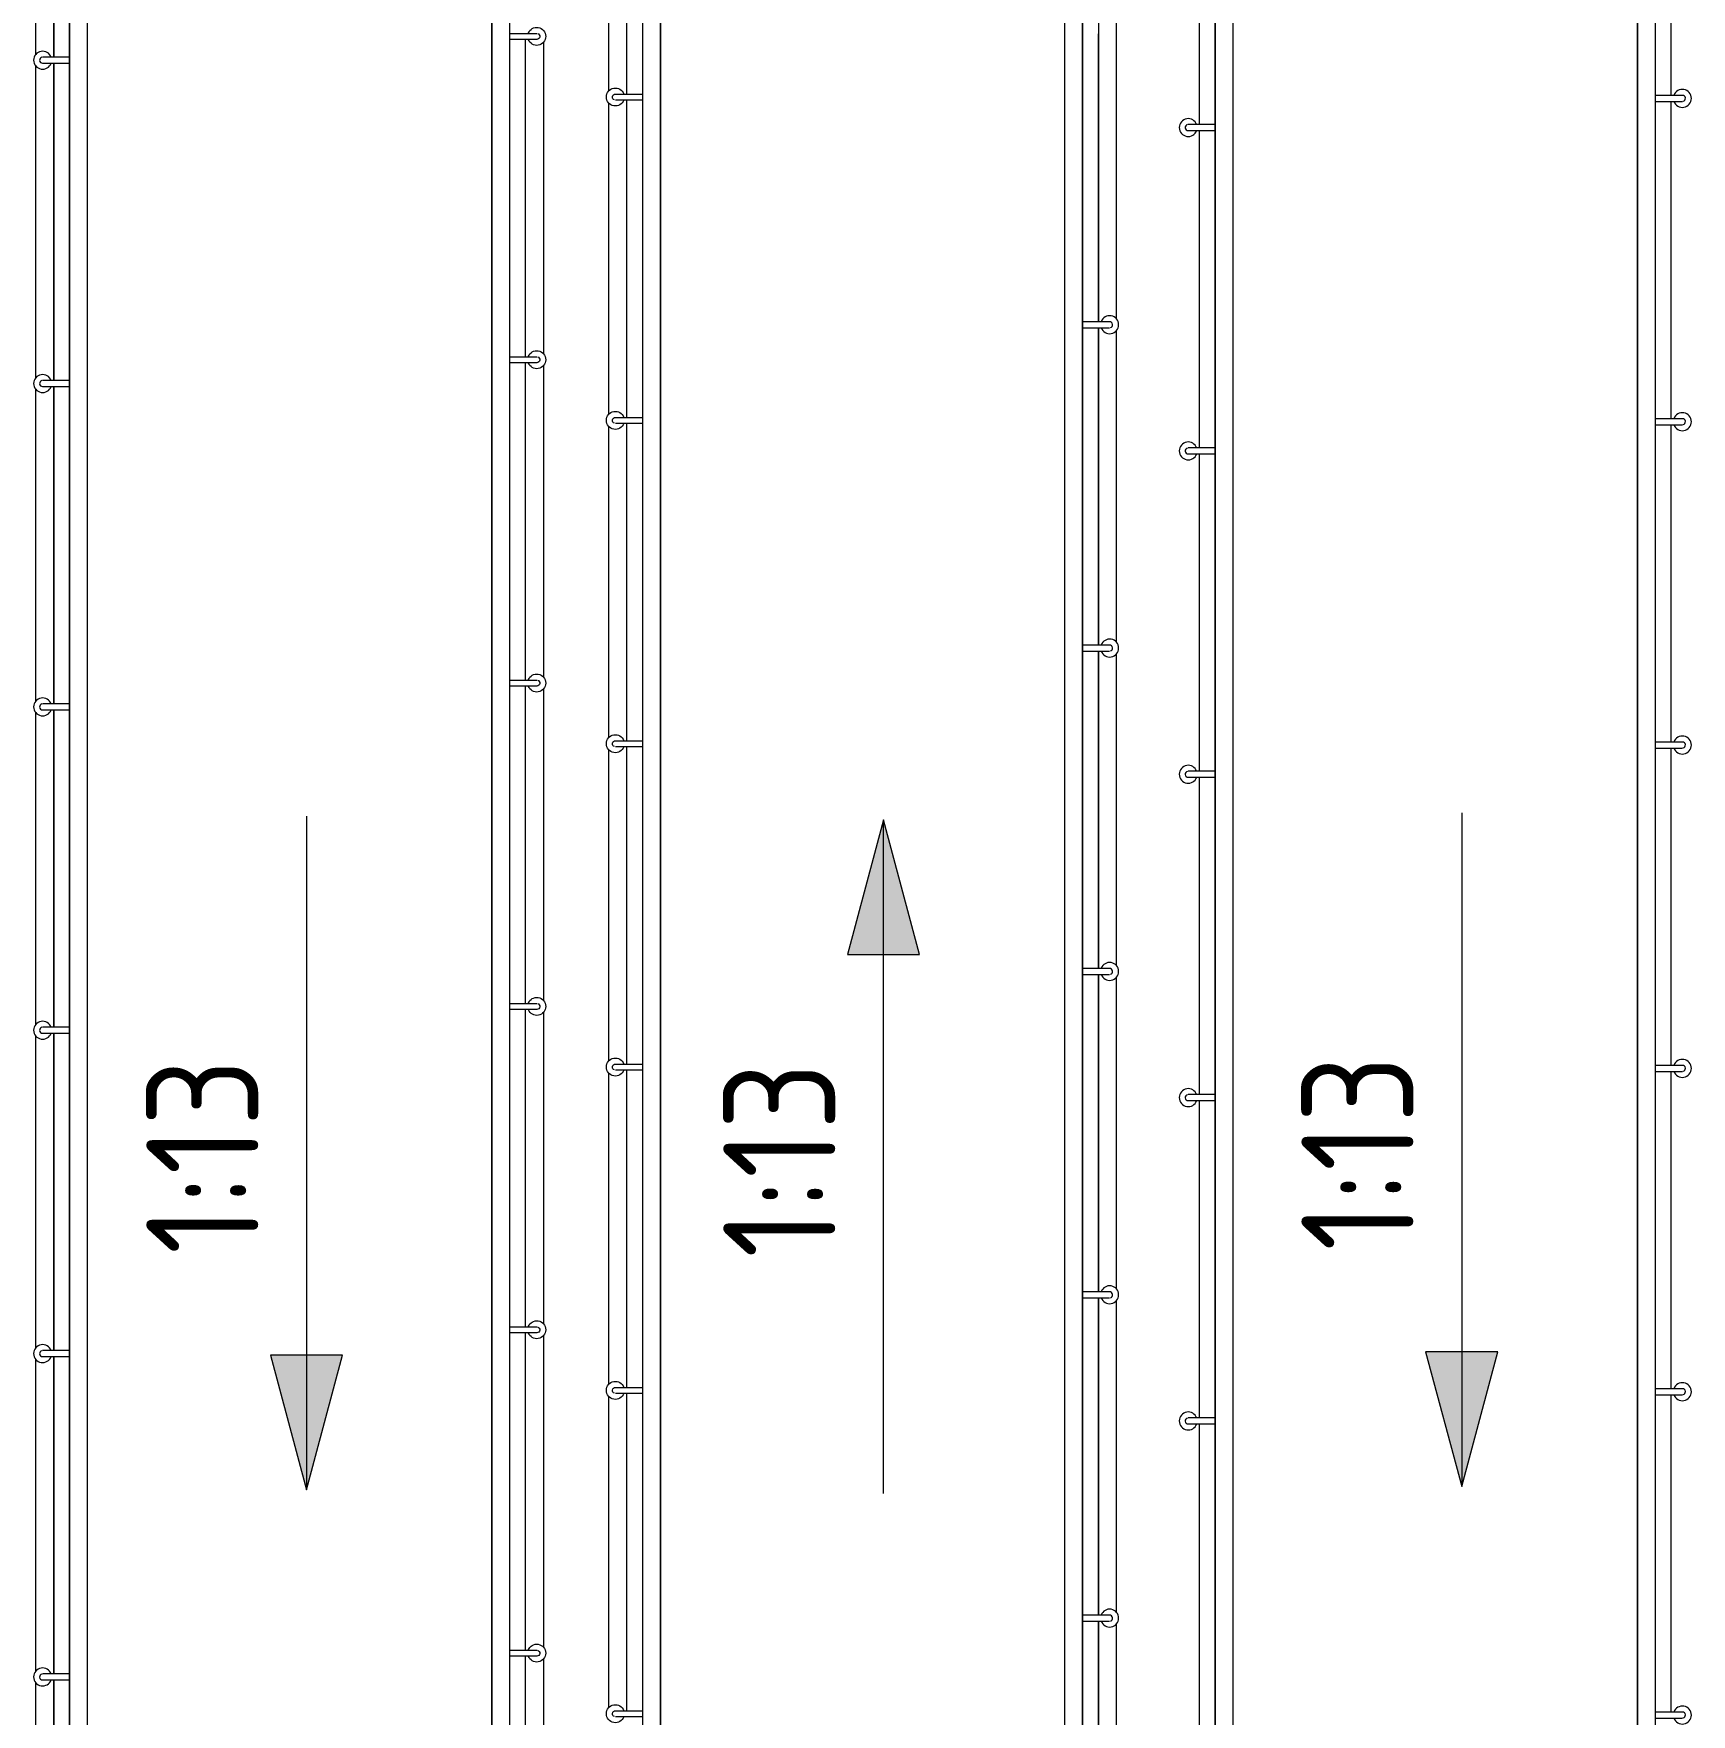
# Model space of a CAD drawing. Header units: millimetres. Extents: x -515342 to 330399, y -224905 to 507333.
# Drawn here: x -271763 to -268073, y -34027 to -30284 of the extents above; entities that cross this region are included whole.
import ezdxf

# ---------------------------------------------------------------- set-up
doc = ezdxf.new("R2010")
doc.units = ezdxf.units.MM
doc.layers.get('0').update_dxf_attribs({"lineweight": 0})
for name, color, linetype, lineweight in [('Ограждение', 7, 'Continuous', 0), ('Пандусы', 7, 'Continuous', 0), ('Размеры', 7, 'Continuous', 0), ('Стены внутренние', 7, 'Continuous', 0)]:
    doc.layers.add(name, color=color, linetype=linetype, lineweight=lineweight)
doc.styles.add('GOST Common_1', font='', dxfattribs={"width": 0.9, "height": 250})
doc.styles.get('GOST Common_1').set_extended_font_data('GOST Common')

# ---------------------------------------------------------------- blocks, each defined once
blk = doc.blocks.new('Ограждение - АР_Ограждение_Балясина_D40 доп поручень 700-9726300-О_АР_П_1_0_000_План 1 этажа')
at = {"layer": 'Ограждение'}
for p, q in [((-26.7, 6.7), (-60, 6.7)), ((-60, -6.7), (-26.7, -6.7)), ((-26.7, -6.7), (-20, -6.7))]:
    blk.add_line(p, q, dxfattribs=at)
at = {"layer": 'Ограждение', "flags": 128}
for points in [[(0, 6.7), (0, 6.7), (-0.1, 6.7), (-0.2, 6.7), (-0.3, 6.7), (-0.5, 6.7), (-0.8, 6.7), (-1, 6.7), (-1.4, 6.7), (-1.7, 6.7), (-2.1, 6.7), (-2.5, 6.7), (-3, 6.7), (-3.5, 6.7), (-4.1, 6.7), (-4.7, 6.7), (-5.3, 6.7), (-5.9, 6.7), (-6.6, 6.7), (-7.3, 6.7), (-8.1, 6.7), (-8.9, 6.7), (-9.7, 6.7), (-10.5, 6.7), (-11.4, 6.7), (-12.3, 6.7), (-13.2, 6.7), (-14.1, 6.7), (-15, 6.7), (-16, 6.7), (-17, 6.7), (-18, 6.7), (-19, 6.7), (-20, 6.7), (-21.1, 6.7), (-22.1, 6.7), (-23.2, 6.7), (-24.2, 6.7), (-25.3, 6.7), (-26.4, 6.7), (-26.7, 6.7)], [(-26.7, -6.7), (-25.6, -6.7), (-24.5, -6.7), (-23.5, -6.7), (-22.4, -6.7), (-21.4, -6.7), (-20.3, -6.7), (-19.3, -6.7), (-18.3, -6.7), (-17.3, -6.7), (-16.3, -6.7), (-15.3, -6.7), (-14.4, -6.7), (-13.4, -6.7), (-12.5, -6.7), (-11.6, -6.7), (-10.7, -6.7), (-9.9, -6.7), (-9.1, -6.7), (-8.3, -6.7), (-7.5, -6.7), (-6.8, -6.7), (-6.1, -6.7), (-5.5, -6.7), (-4.8, -6.7), (-4.2, -6.7), (-3.7, -6.7), (-3.1, -6.7), (-2.7, -6.7), (-2.2, -6.7), (-1.8, -6.7), (-1.4, -6.7), (-1.1, -6.7), (-0.8, -6.7), (-0.6, -6.7), (-0.4, -6.7), (-0.2, -6.7), (-0.1, -6.7), (0, -6.7), (0, -6.7)]]:
    blk.add_lwpolyline(points, dxfattribs=at)
at = {"layer": 'Ограждение'}
for radius, start, end in [(20, 360, 160.3657), (6.67, 90, 105), (6.67, 285, 90), (20, 199.6343, 360)]:
    blk.add_arc((0, 0), radius, start, end, dxfattribs=at)
blk = doc.blocks.new('Ограждение - АР_Ограждение_Балясина_D40 доп поручень 700-V61-О_АР_П_1_0_000_План 1 этажа')
at = {"layer": 'Ограждение'}
for p, q in [((-26.7, 6.7), (-60, 6.7)), ((-60, -6.7), (-26.7, -6.7)), ((-26.7, -6.7), (-20, -6.7))]:
    blk.add_line(p, q, dxfattribs=at)
at = {"layer": 'Ограждение', "flags": 128}
for points in [[(0, 6.7), (0, 6.7), (-0.1, 6.7), (-0.2, 6.7), (-0.3, 6.7), (-0.5, 6.7), (-0.8, 6.7), (-1, 6.7), (-1.4, 6.7), (-1.7, 6.7), (-2.1, 6.7), (-2.5, 6.7), (-3, 6.7), (-3.5, 6.7), (-4.1, 6.7), (-4.7, 6.7), (-5.3, 6.7), (-5.9, 6.7), (-6.6, 6.7), (-7.3, 6.7), (-8.1, 6.7), (-8.9, 6.7), (-9.7, 6.7), (-10.5, 6.7), (-11.4, 6.7), (-12.3, 6.7), (-13.2, 6.7), (-14.1, 6.7), (-15, 6.7), (-16, 6.7), (-17, 6.7), (-18, 6.7), (-19, 6.7), (-20, 6.7), (-21.1, 6.7), (-22.1, 6.7), (-23.2, 6.7), (-24.2, 6.7), (-25.3, 6.7), (-26.4, 6.7), (-26.7, 6.7)], [(-26.7, -6.7), (-25.6, -6.7), (-24.5, -6.7), (-23.5, -6.7), (-22.4, -6.7), (-21.4, -6.7), (-20.3, -6.7), (-19.3, -6.7), (-18.3, -6.7), (-17.3, -6.7), (-16.3, -6.7), (-15.3, -6.7), (-14.4, -6.7), (-13.4, -6.7), (-12.5, -6.7), (-11.6, -6.7), (-10.7, -6.7), (-9.9, -6.7), (-9.1, -6.7), (-8.3, -6.7), (-7.5, -6.7), (-6.8, -6.7), (-6.1, -6.7), (-5.5, -6.7), (-4.8, -6.7), (-4.2, -6.7), (-3.7, -6.7), (-3.1, -6.7), (-2.7, -6.7), (-2.2, -6.7), (-1.8, -6.7), (-1.4, -6.7), (-1.1, -6.7), (-0.8, -6.7), (-0.6, -6.7), (-0.4, -6.7), (-0.2, -6.7), (-0.1, -6.7), (0, -6.7), (0, -6.7)]]:
    blk.add_lwpolyline(points, dxfattribs=at)
at = {"layer": 'Ограждение'}
for radius, start, end in [(20, 360, 158.6658), (6.67, 90, 105), (6.67, 285, 90), (20, 199.6343, 360)]:
    blk.add_arc((0, 0), radius, start, end, dxfattribs=at)
blk = doc.blocks.new('Ограждение - Ограждение-9721694-О_АР_П_1_0_000_План 1 этажа')
at = {"extrusion": (0, 0, -1), "zscale": -1, "rotation": 180}
for name, p in [('Ограждение - АР_Ограждение_Балясина_D40 доп поручень 700-9726300-О_АР_П_1_0_000_План 1 этажа', (-104110, 5307.9)), ('Ограждение - АР_Ограждение_Балясина_D40 доп поручень 700-9726300-О_АР_П_1_0_000_План 1 этажа', (-104110, 4587.9)), ('Ограждение - АР_Ограждение_Балясина_D40 доп поручень 700-9726300-О_АР_П_1_0_000_План 1 этажа', (-104110, 3867.9)), ('Ограждение - АР_Ограждение_Балясина_D40 доп поручень 700-V61-О_АР_П_1_0_000_План 1 этажа', (-104110, 3147.9)), ('Ограждение - АР_Ограждение_Балясина_D40 доп поручень 700-9726300-О_АР_П_1_0_000_План 1 этажа', (-104110, 2427.9)), ('Ограждение - АР_Ограждение_Балясина_D40 доп поручень 700-9726300-О_АР_П_1_0_000_План 1 этажа', (-104110, 1707.9))]:
    blk.add_blockref(name, p, dxfattribs=at)
at = {"extrusion": (0, 0, -1), "zscale": -1}
for p in [(-104285, 5172.9), (-104285, 4452.9), (-104285, 3732.9), (-104285, 3012.9), (-104285, 2292.9), (-104285, 1572.9)]:
    blk.add_blockref('Ограждение - АР_Ограждение_Балясина_D40 доп поручень 700-9726300-О_АР_П_1_0_000_План 1 этажа', p, dxfattribs=at)
blk = doc.blocks.new('Ограждение - Ограждение-9721698-О_АР_П_1_0_000_План 1 этажа')
at = {"rotation": 180}
for p in [(103010, 5254.9), (105560, 5104.9), (103010, 4534.9), (105560, 4384.9), (103010, 3814.9), (105560, 3664.9), (103010, 3094.9), (105560, 2944.9), (103010, 2374.9), (105560, 2224.9), (103010, 1654.9)]:
    blk.add_blockref('Ограждение - АР_Ограждение_Балясина_D40 доп поручень 700-9726300-О_АР_П_1_0_000_План 1 этажа', p, dxfattribs=at)
for p in [(105385, 4665.8), (105385, 3945.8), (105385, 3225.8), (105385, 2505.8), (105385, 1785.8)]:
    blk.add_blockref('Ограждение - АР_Ограждение_Балясина_D40 доп поручень 700-9726300-О_АР_П_1_0_000_План 1 этажа', p)
blk = doc.blocks.new('Тип верхнего поручня - Верхний поручень_Внутренний_-9721743-О_АР_П_1_0_000_План 1 этажа')
at = {"layer": 'Ограждение'}
for p, q in [((104010, 5542.5), (104010, -453.6)), ((104050, -453.6), (104050, 5542.5)), ((104345, 5539.3), (104345, -456.8)), ((104385, -456.8), (104385, 5539.3))]:
    blk.add_line(p, q, dxfattribs=at)
blk = doc.blocks.new('Тип верхнего поручня - Верхний поручень_Внутренний_-V64-О_АР_П_1_0_000_План 1 этажа')
at = {"layer": 'Ограждение'}
for p, q in [((104010, -455.2), (104010, 5540.9)), ((104050, -455.2), (104050, 5540.9)), ((104345, 5540.9), (104345, -455.2)), ((104385, 5540.9), (104385, -455.2))]:
    blk.add_line(p, q, dxfattribs=at)
blk = doc.blocks.new('Тип верхнего поручня - Верхний поручень_Внутренний_-9721785-О_АР_П_1_0_000_План 1 этажа')
at = {"layer": 'Ограждение'}
for p, q in [((103070, 5542.5), (103070, -453.6)), ((103110, -453.6), (103110, 5542.5)), ((105285, 5539.3), (105285, -456.8)), ((105325, -456.8), (105325, 5539.3)), ((105620, 5539.5), (105620, -581.5)), ((105660, -581.5), (105660, 5539.5))]:
    blk.add_line(p, q, dxfattribs=at)
blk = doc.blocks.new('Тип верхнего поручня - Верхний поручень_Внутренний_-V66-О_АР_П_1_0_000_План 1 этажа')
at = {"layer": 'Ограждение'}
for p, q in [((103070, -455.2), (103070, 5540.9)), ((103110, -455.2), (103110, 5540.9)), ((105285, 5540.9), (105285, -455.2)), ((105325, 5540.9), (105325, -455.2)), ((105620, -583.1), (105620, 5537.9)), ((105660, -583.1), (105660, 5537.9))]:
    blk.add_line(p, q, dxfattribs=at)
blk = doc.blocks.new('Ограждение - Ограждение-9727178-О_АР_П_1_0_000_План 1 этажа')
for p in [(106660, 5169.9), (106660, 4449.9), (106660, 3729.9), (106660, 3009.9), (106660, 2289.9), (106660, 1569.9)]:
    blk.add_blockref('Ограждение - АР_Ограждение_Балясина_D40 доп поручень 700-9726300-О_АР_П_1_0_000_План 1 этажа', p)
blk = doc.blocks.new('Тип верхнего поручня - Верхний поручень_Внутренний_-9727407-О_АР_П_1_0_000_План 1 этажа')
at = {"layer": 'Ограждение'}
for p, q in [((106560, 5539.5), (106560, -581.5)), ((106600, -581.5), (106600, 5539.5))]:
    blk.add_line(p, q, dxfattribs=at)
blk = doc.blocks.new('Тип верхнего поручня - Верхний поручень_Внутренний_-V73-О_АР_П_1_0_000_План 1 этажа')
at = {"layer": 'Ограждение'}
for p, q in [((106560, -583.1), (106560, 5537.9)), ((106600, -583.1), (106600, 5537.9))]:
    blk.add_line(p, q, dxfattribs=at)
blk = doc.blocks.new('СД_Люблино_Фасады_rvt-1-О_АР_П_1_0_000_План 1 этажа')
at = {"layer": 'Пандусы'}
for p, q in [((104310, 5542.9), (104310, 5179.5)), ((105585, 5111.5), (105585, 5539.9)), ((106635, 5176.6), (106635, 5539.9)), ((103035, 5261.5), (103035, 5536.2)), ((105360, 5379.2), (105360, 4672.4)), ((104085, 4594.4), (104085, 5301.2)), ((103035, 4541.5), (103035, 5248.3)), ((104310, 5166.3), (104310, 4459.5)), ((106635, 4456.6), (106635, 5163.4)), ((105585, 4391.5), (105585, 5098.3)), ((105360, 4659.2), (105360, 3952.4)), ((104085, 3874.4), (104085, 4581.2)), ((103035, 3821.5), (103035, 4528.3)), ((104310, 4446.3), (104310, 3739.5)), ((106635, 3736.6), (106635, 4443.4)), ((105585, 3671.5), (105585, 4378.3)), ((105360, 3939.2), (105360, 3232.4)), ((104085, 3154.4), (104085, 3861.2)), ((103035, 3101.5), (103035, 3808.3)), ((104310, 3726.3), (104310, 3019.5)), ((106635, 3016.6), (106635, 3723.4)), ((105585, 2951.5), (105585, 3658.3)), ((105360, 3219.2), (105360, 2512.4)), ((104085, 2434.4), (104085, 3140.6)), ((103035, 2381.5), (103035, 3088.3)), ((104310, 3006.3), (104310, 2299.5)), ((106635, 2296.6), (106635, 3003.4)), ((105585, 2231.5), (105585, 2938.3)), ((105360, 2499.2), (105360, 1792.4)), ((104085, 1714.4), (104085, 2421.2)), ((103035, 1661.5), (103035, 2368.3)), ((104310, 2286.3), (104310, 1579.5)), ((106635, 1576.6), (106635, 2283.4)), ((105585, 1511.5), (105585, 2218.3)), ((105360, 1779.2), (105360, 1072.4)), ((104085, 994.4), (104085, 1701.2)), ((103035, 941.5), (103035, 1648.3))]:
    blk.add_line(p, q, dxfattribs=at)
at = {"layer": 'Стены внутренние'}
for p, q in [((104270, 5185.9), (104270, 5542.9)), ((102995, 5268), (102995, 5529.8)), ((103035, 5536.2), (103035, 5261.5)), ((104310, 5352.4), (104310, 5179.5)), ((105400, 5372.7), (105400, 4678.8)), ((104085, 4594.4), (104085, 5301.2)), ((104125, 5294.8), (104125, 4600.9)), ((105360, 4672.4), (105360, 5313.8)), ((102995, 4548), (102995, 5241.9)), ((103035, 5248.3), (103035, 4541.5)), ((104310, 5166.3), (104310, 4459.5)), ((104270, 4465.9), (104270, 5159.8)), ((105360, 3952.4), (105360, 4659.2)), ((105400, 4652.7), (105400, 3958.8)), ((104085, 3874.4), (104085, 4581.2)), ((104125, 4574.8), (104125, 3880.9)), ((102995, 3828), (102995, 4521.9)), ((103035, 4528.3), (103035, 3821.5)), ((104270, 3745.9), (104270, 4439.8)), ((104310, 4446.3), (104310, 3739.5)), ((105360, 3232.4), (105360, 3939.2)), ((105400, 3932.7), (105400, 3238.8)), ((104085, 3154.4), (104085, 3861.2)), ((104125, 3854.8), (104125, 3160.9)), ((102995, 3108), (102995, 3801.9)), ((103035, 3808.3), (103035, 3101.5)), ((104270, 3025.9), (104270, 3719.8)), ((104310, 3726.3), (104310, 3019.5)), ((105360, 2512.4), (105360, 3219.2)), ((105400, 3212.7), (105400, 2518.8)), ((104085, 2434.4), (104085, 3140.6)), ((104125, 3134.8), (104125, 2440.9)), ((102995, 2388), (102995, 3081.9)), ((103035, 3088.3), (103035, 2381.5)), ((104270, 2305.9), (104270, 2999.8)), ((104310, 3006.3), (104310, 2299.5)), ((105360, 1792.4), (105360, 2499.2)), ((105400, 2492.7), (105400, 1798.8)), ((104085, 1714.4), (104085, 2421.2)), ((104125, 2414.8), (104125, 1720.9)), ((102995, 1668), (102995, 2361.9)), ((103035, 2368.3), (103035, 1661.5)), ((104310, 2286.3), (104310, 1579.5)), ((104270, 1585.9), (104270, 2279.8)), ((105360, 1072.4), (105360, 1779.2)), ((105400, 1772.7), (105400, 1078.8)), ((104085, 994.4), (104085, 1701.2)), ((104125, 1694.8), (104125, 1000.9)), ((103035, 1648.3), (103035, 941.5)), ((102995, 948), (102995, 1641.9))]:
    blk.add_line(p, q, dxfattribs=at)
at = {"layer": 'Ограждение', "lineweight": 9}
for name in ['Тип верхнего поручня - Верхний поручень_Внутренний_-9721743-О_АР_П_1_0_000_План 1 этажа', 'Тип верхнего поручня - Верхний поручень_Внутренний_-V64-О_АР_П_1_0_000_План 1 этажа', 'Тип верхнего поручня - Верхний поручень_Внутренний_-9727407-О_АР_П_1_0_000_План 1 этажа', 'Тип верхнего поручня - Верхний поручень_Внутренний_-V73-О_АР_П_1_0_000_План 1 этажа', 'Ограждение - Ограждение-9721694-О_АР_П_1_0_000_План 1 этажа', 'Ограждение - Ограждение-9727178-О_АР_П_1_0_000_План 1 этажа', 'Тип верхнего поручня - Верхний поручень_Внутренний_-9721785-О_АР_П_1_0_000_План 1 этажа', 'Тип верхнего поручня - Верхний поручень_Внутренний_-V66-О_АР_П_1_0_000_План 1 этажа', 'Ограждение - Ограждение-9721698-О_АР_П_1_0_000_План 1 этажа']:
    blk.add_blockref(name, (0, 0), dxfattribs=at)

msp = doc.modelspace()

# ---------------------------------------------------------------- hatches: boundary and pattern name
at = {"layer": 'Размеры'}
for points in [[(-269871.3699, -32035.3106), (-269951.7547, -32335.3106), (-269790.9852, -32335.3106)], [(-271155.6781, -33527.3136), (-271075.2934, -33227.3136), (-271236.0629, -33227.3136)], [(-268584.4282, -33519.8403), (-268504.0435, -33219.8403), (-268664.813, -33219.8403)]]:
    msp.add_hatch(color=256, dxfattribs=at).paths.add_polyline_path(points)

# ---------------------------------------------------------------- linework, layer by layer
for p, q in [((-271155.6781, -32027.3136), (-271155.6781, -33527.3136)), ((-269871.3699, -32035.3106), (-269951.7547, -32335.3106)), ((-269790.9852, -32335.3106), (-269871.3699, -32035.3106)), ((-269871.3699, -33535.3106), (-269871.3699, -32035.3106)), ((-268584.4282, -32019.8403), (-268584.4282, -33519.8403)), ((-269951.7547, -32335.3106), (-269790.9852, -32335.3106)), ((-271075.2934, -33227.3136), (-271236.0629, -33227.3136)), ((-271236.0629, -33227.3136), (-271155.6781, -33527.3136)), ((-271155.6781, -33527.3136), (-271075.2934, -33227.3136)), ((-268504.0435, -33219.8403), (-268664.813, -33219.8403)), ((-268664.813, -33219.8403), (-268584.4282, -33519.8403)), ((-268584.4282, -33519.8403), (-268504.0435, -33219.8403))]:
    msp.add_line(p, q, dxfattribs=at)

# ---------------------------------------------------------------- block references
msp.add_blockref('СД_Люблино_Фасады_rvt-1-О_АР_П_1_0_000_План 1 этажа', (-374753.1427, -35598.5295))

# ---------------------------------------------------------------- texts
at = {"layer": 'Размеры', "char_height": 250, "width": 540.056422, "attachment_point": 1, "rotation": 90, "line_spacing_factor": 1.022761, "style": 'GOST Common_1'}
for insert in [(-271512.3852, -33002.3371), (-270228.077, -33010.3341), (-268941.1353, -32994.8638)]:
    msp.add_mtext('1:13', dxfattribs=dict(at, insert=insert))

doc.saveas('drawing.dxf')
